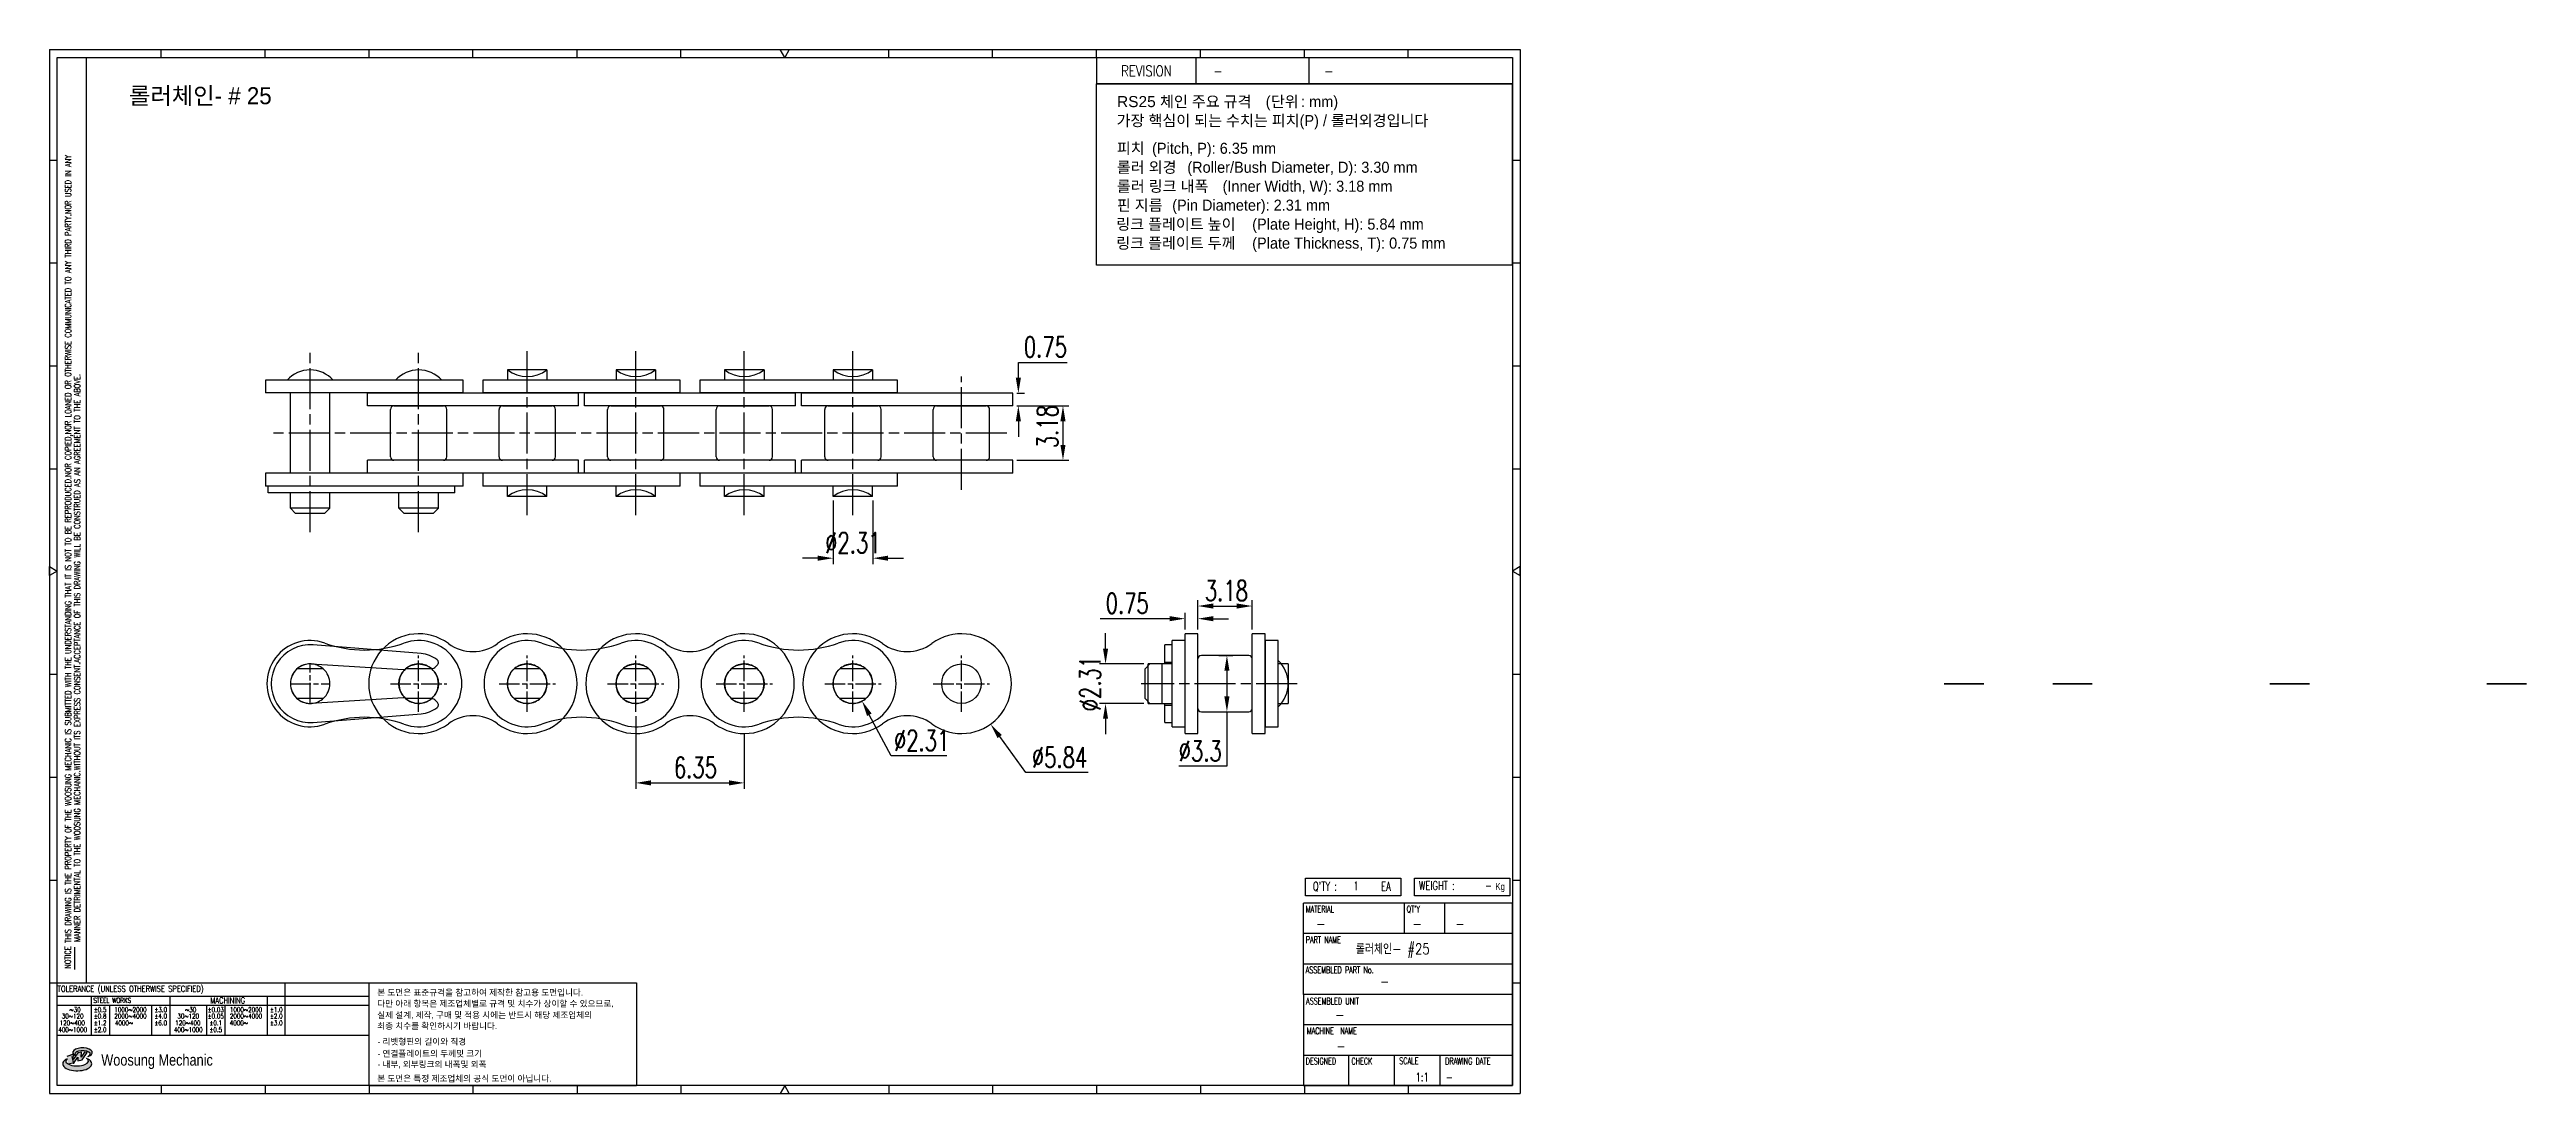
# Model space of a CAD drawing. Header units: millimetres. Extents: x 24045 to 24190, y 34 to 95.
import ezdxf
from ezdxf.enums import TextEntityAlignment as Align

# ---------------------------------------------------------------- set-up
doc = ezdxf.new("R2010")
doc.units = ezdxf.units.MM
doc.linetypes.add('AM_ISO08W050', pattern=[18, 12, -1.5, 3, -1.5])
doc.layers.get('Defpoints').update_dxf_attribs({"color": 80})
doc.layers.add('CL1', color=140, linetype='AM_ISO08W050', lineweight=25)
for name, color, linetype in [('S-DIM', 7, 'Continuous'), ('TITLE', 7, 'Continuous'), ('도면레이아웃', 7, 'Continuous')]:
    doc.layers.add(name, color=color, linetype=linetype)
doc.styles.add('HAN', font='ROMANS.shx', dxfattribs={"width": 0.7, "bigfont": 'whgtxt.shx'})
doc.styles.add('HKD_ST2', font='romans.shx', dxfattribs={"width": 0.7, "height": 4, "bigfont": '@extfont2.shx'})
doc.styles.add('HSG', font='SIMPLEX.shx', dxfattribs={"width": 0.7, "bigfont": 'HSG.shx'})
doc.styles.add('MtXpl_', font='Gulim.ttf')
doc.styles.add('SLDTEXTSTYLE4', font='arial.ttf', dxfattribs={"width": 0.8})
doc.styles.get("Standard").update_dxf_attribs({"font": 'arial.ttf'})
doc.dimstyles.new('APP0.5', dxfattribs={"dimscale": 0.5, "dimtxt": 2.4, "dimasz": 1.8, "dimexe": 0.7, "dimexo": 0.5, "dimgap": 0.6, "dimtad": 1, "dimtoh": 1, "dimrnd": 0.01, "dimzin": 9, "dimdsep": 46, "dimtxsty": 'HSG', "dimcen": 0, "dimclrd": 1, "dimclre": 1, "dimclrt": 256, "dimazin": 2, "dimtp": 1, "dimtm": 1, "dimtfac": 0.5, "dimtofl": 0, "dimtmove": 0, "dimatfit": 3, "dimfxl": 0, "dimtvp": 1, "dimtolj": 2, "dimlwd": -1, "dimlwe": -1, "dimarcsym": 0})

# ---------------------------------------------------------------- blocks, each defined once
blk = doc.blocks.new('MAST')
at = {"layer": '도면레이아웃'}
h = blk.add_hatch(color=10, dxfattribs=at)
h.paths.add_polyline_path([(1.54, 35.18), (1.55, 34.97), (1.78, 35.03), (2.05, 35.42), (1.91, 35.45), (1.73, 35.17), (1.74, 35.44), (1.55, 35.41), (1.29, 35.04), (1.3, 35.33), (0.94, 35.21), (1.03, 34.8), (1.34, 34.88)])
edge = h.paths.add_edge_path()
edge.add_ellipse((1.8, 35.42), major_axis=(-0.53, 0), ratio=0.487785, start_angle=122.3607, end_angle=403.3957)
edge.add_line((1.41, 35.24), (1.42, 35.26))
edge.add_ellipse((1.8, 35.34), major_axis=(-0.423, 0), ratio=0.444396, start_angle=131.5898, end_angle=386.1941, ccw=False)
edge = h.paths.add_edge_path()
edge.add_ellipse((1.51, 34.81), major_axis=(-0.793, 0), ratio=0.480113, start_angle=314.6763, end_angle=590.8521)
edge.add_ellipse((1.5, 34.96), major_axis=(-0.62, 0), ratio=0.43311, start_angle=331.7024, end_angle=574.4249, ccw=False)
at = {"color": 140}
for p, q in [((0, 90.12), (80.15, 90.12)), ((0, 90.12), (0, 33.19)), ((57.07, 89.69), (57.07, 88.25)), ((62.47, 89.69), (62.47, 88.25)), ((68.64, 89.69), (68.64, 88.25)), ((80.15, 90.12), (80.15, 33.19)), ((79.73, 88.25), (57.07, 88.25)), ((68.45, 43.96), (68.45, 44.94)), ((68.45, 44.94), (73.65, 44.94)), ((73.65, 44.94), (73.65, 43.96)), ((74.39, 43.96), (74.39, 44.94)), ((74.39, 44.94), (79.6, 44.94)), ((79.6, 44.94), (79.6, 43.96)), ((68.34, 38.59), (68.34, 43.56)), ((79.73, 43.56), (68.34, 43.56)), ((73.65, 43.96), (68.45, 43.96)), ((73.83, 43.56), (73.83, 41.91)), ((79.6, 43.96), (74.39, 43.96)), ((76.04, 43.56), (76.04, 41.91)), ((79.73, 38.59), (79.73, 43.56)), ((79.73, 41.91), (68.34, 41.91)), ((79.73, 40.25), (68.34, 40.25)), ((68.34, 38.59), (68.34, 33.62)), ((79.73, 38.59), (68.34, 38.59)), ((79.73, 33.62), (79.73, 38.59)), ((79.73, 36.93), (68.34, 36.93)), ((79.73, 35.27), (68.34, 35.27)), ((70.82, 33.62), (70.82, 35.27)), ((73.31, 33.62), (73.31, 35.27)), ((75.8, 33.62), (75.8, 35.27)), ((0, 33.19), (80.15, 33.19)), ((68.34, 33.62), (79.73, 33.62))]:
    blk.add_line(p, q, dxfattribs=at)
at = {"color": 2}
for p, q in [((2.02, 39.22), (2.02, 89.69)), ((0.42, 39.22), (17.42, 39.22)), ((12.82, 39.22), (12.82, 36.38)), ((17.42, 33.62), (17.42, 39.22)), ((0.42, 38.49), (17.42, 38.49)), ((0.42, 38.01), (17.42, 38.01)), ((2.26, 38.49), (2.26, 36.38)), ((3.26, 38.01), (3.26, 36.38)), ((5.56, 38.01), (5.56, 36.38)), ((6.56, 38.5), (6.56, 36.38)), ((8.56, 38.01), (8.56, 36.38)), ((9.56, 38.03), (9.56, 36.38)), ((11.86, 38.49), (11.86, 36.38)), ((0.42, 36.38), (17.42, 36.38))]:
    blk.add_line(p, q, dxfattribs=at)
for p, q in [((6.09, 89.69), (6.09, 90.12)), ((11.75, 89.69), (11.75, 90.12)), ((17.42, 89.69), (17.42, 90.12)), ((23.08, 89.69), (23.08, 90.12)), ((28.75, 89.69), (28.75, 90.12)), ((34.41, 89.69), (34.41, 90.12)), ((45.74, 89.69), (45.74, 90.12)), ((51.4, 89.69), (51.4, 90.12)), ((57.07, 89.69), (57.07, 90.12)), ((62.73, 89.69), (62.73, 90.12)), ((68.4, 89.69), (68.4, 90.12)), ((74.06, 89.69), (74.06, 90.12)), ((0, 84.09), (0.42, 84.09)), ((79.73, 84.09), (80.15, 84.09)), ((0, 78.48), (0.42, 78.48)), ((79.73, 78.48), (80.15, 78.48)), ((0, 72.87), (0.42, 72.87)), ((79.73, 72.87), (80.15, 72.87)), ((0, 67.26), (0.42, 67.26)), ((79.73, 67.26), (80.15, 67.26)), ((0, 56.05), (0.42, 56.05)), ((79.73, 56.05), (80.15, 56.05)), ((0, 50.44), (0.42, 50.44)), ((79.73, 50.44), (80.15, 50.44)), ((0, 44.83), (0.42, 44.83)), ((79.73, 44.83), (80.15, 44.83)), ((1.38, 39.95), (1.38, 41.17)), ((0, 39.22), (0.42, 39.22)), ((79.73, 39.22), (80.15, 39.22)), ((6.09, 33.62), (6.09, 33.19)), ((11.75, 33.62), (11.75, 33.19)), ((17.42, 33.62), (17.42, 33.19)), ((23.08, 33.62), (23.08, 33.19)), ((28.75, 33.62), (28.75, 33.19)), ((34.41, 33.62), (34.41, 33.19)), ((45.74, 33.62), (45.74, 33.19)), ((51.4, 33.62), (51.4, 33.19)), ((57.07, 33.62), (57.07, 33.19)), ((62.73, 33.62), (62.73, 33.19)), ((68.4, 33.62), (68.4, 33.19)), ((74.06, 33.62), (74.06, 33.19))]:
    blk.add_line(p, q)
at = {"color": 140}
blk.add_lwpolyline([(0.42, 89.69), (79.73, 89.69), (79.73, 33.62), (0.42, 33.62)], close=True, dxfattribs=at)
for points in [[(40.08, 89.69), (39.83, 90.12), (40.32, 90.12)], [(0.42, 61.68), (0, 61.43), (0, 61.92)], [(79.73, 61.68), (80.15, 61.43), (80.15, 61.92)], [(40.08, 33.62), (39.83, 33.19), (40.32, 33.19)]]:
    blk.add_lwpolyline(points, close=True)
at = {"layer": '도면레이아웃'}
for p, q in [((1.3, 35.33), (0.94, 35.21)), ((1.22, 35.21), (1.31, 34.8)), ((1.22, 35.21), (1.22, 35.21)), ((1.55, 35.41), (1.29, 35.04)), ((1.29, 35.04), (1.3, 35.33)), ((1.34, 34.88), (1.54, 35.18)), ((1.42, 35.26), (1.41, 35.24)), ((1.54, 35.18), (1.55, 34.97)), ((1.74, 35.44), (1.55, 35.41)), ((1.91, 35.45), (1.73, 35.17)), ((1.73, 35.17), (1.74, 35.44)), ((1.78, 35.03), (2.05, 35.42)), ((2.05, 35.42), (1.91, 35.45)), ((1.03, 34.8), (1.34, 34.88)), ((1.55, 34.97), (1.78, 35.03))]:
    blk.add_line(p, q, dxfattribs=at)
for centre, major_axis, ratio, start_param, end_param in [((1.51, 34.81), (-0.793, 0), 0.480113, 5.492138, 10.312315), ((1.5, 34.96), (-0.62, 0), 0.43311, 5.789299, 10.025607), ((1.8, 35.42), (-0.53, 0), 0.487785, 2.135596, 7.040584), ((1.8, 35.34), (-0.423, 0), 0.444396, 2.296675, 6.740358)]:
    blk.add_ellipse(centre, major_axis=major_axis, ratio=ratio, start_param=start_param, end_param=end_param, dxfattribs=at)
for s, height, style, width, p in [('REVISION', 0.581, 'HAN', 0.8, (58.41, 88.66)), ('-', 0.581, 'HAN', 0.8, (63.43, 88.66)), ('-', 0.581, 'HAN', 0.8, (69.47, 88.66)), ("Q'TY : ", 0.475, 'HKD_ST2', 0.7, (68.86, 44.25)), ('1', 0.475, 'HKD_ST2', 0.7, (71.07, 44.27)), ('EA', 0.475, 'HKD_ST2', 0.7, (72.58, 44.25)), ('WEIGHT : ', 0.475, 'HKD_ST2', 0.7, (74.65, 44.29)), ('-', 0.581, 'HAN', 0.8, (69.03, 42.16)), ('-', 0.581, 'HAN', 0.8, (74.29, 42.16)), ('-', 0.581, 'HAN', 0.8, (76.62, 42.16)), ('-', 0.581, 'HAN', 0.8, (72.51, 39.01)), ('-', 0.581, 'HAN', 0.8, (70.07, 37.19)), ('-', 0.581, 'HAN', 0.8, (70.13, 35.48)), ('1:1', 0.475, 'HKD_ST2', 0.7, (74.46, 33.85)), ('-', 0.475, 'HKD_ST2', 0.7, (76.11, 33.84))]:
    blk.add_text(s, height=height, dxfattribs=dict(style=style, width=width)).set_placement(p)
at = {"color": 6, "style": 'HKD_ST2', "width": 0.7}
for s, p in [(' THIS DRAWING IS THE PROPERTY OF THE WOOSUNG MECHANIC IS SUBMITTED WITH THE UNDERSTANDING THAT IT IS NOT TO BE REPRODUCED.NOR COPIED,NOR LOANED OR OTHERWISE COMMUNICATED TO ANY THIRD PARTY.NOR USED IN ANY', (1.17, 41.22)), ('MANNER DETRIMENTAL TO THE WOOSUNG MECHANIC.WITHOUT ITS EXPRESS CONSENT.ACCEPTANCE OF THIS DRAWING WILL BE CONSTRUED AS AN AGREEMENT TO THE ABOVE.', (1.67, 41.45))]:
    blk.add_text(s, height=0.32627, rotation=90, dxfattribs=at).set_placement(p)
at = {"color": 254, "style": 'HKD_ST2', "width": 0.7}
for s, height, p in [('MATERIAL', 0.365, (68.47, 43.43)), ("QT'Y", 0.365, (73.97, 43.43)), ('PART NAME', 0.365, (68.47, 41.76)), ('ASSEMBLED PART No.', 0.3651, (68.47, 40.11)), ('ASSEMBLED UNIT', 0.3651, (68.49, 38.41)), ('MACHINE  NAME', 0.3651, (68.53, 36.79)), ('DESIGNED', 0.365, (68.47, 35.14)), ('CHECK', 0.365, (70.96, 35.14)), ('SCALE', 0.365, (73.57, 35.15)), ('DRAWING DATE', 0.3651, (76.07, 35.14))]:
    blk.add_text(s, height=height, dxfattribs=at).set_placement(p, align=Align.TOP_LEFT)
at = {"style": 'HKD_ST2', "width": 0.7}
blk.add_text('-', height=0.475, dxfattribs=at).set_placement((78.61, 44.29), align=Align.RIGHT)
blk.add_text('NOTICE', height=0.326, rotation=90, dxfattribs=at).set_placement((1.16, 39.99))
blk.add_text('TOLERANCE (UNLESS OTHERWISE SPECIFIED)', height=0.3263, dxfattribs=at).set_placement((4.42, 38.9), align=Align.MIDDLE_CENTER)
at = {"color": 4, "style": 'HKD_ST2', "width": 0.7}
for s, p in [('%%12630', (1.39, 37.76)), ('1000%%1262000', (4.41, 37.76)), ('%%12630', (7.69, 37.76)), ('1000%%1262000', (10.71, 37.76)), ('400%%1261000', (1.26, 36.67)), ('120%%126400', (1.24, 37.04)), ('30%%126120', (1.26, 37.41)), ('4000%%126', (4.06, 37.04)), ('2000%%1264000', (4.41, 37.41)), ('400%%1261000', (7.56, 36.67)), ('120%%126400', (7.54, 37.04)), ('30%%126120', (7.56, 37.41)), ('4000%%126', (10.32, 37.04)), ('2000%%1264000', (10.71, 37.41))]:
    blk.add_text(s, height=0.261, dxfattribs=at).set_placement(p, align=Align.MIDDLE_CENTER)
for s, height, p in [('%%P0.5', 0.261, (2.76, 37.76)), ('STEEL WORKS', 0.261, (3.42, 38.27)), ('%%P3.0', 0.261, (6.06, 37.76)), ('%%P0.03', 0.261, (9.06, 37.76)), ('MACHINING', 0.326, (9.71, 38.27)), ('%%P1.0', 0.261, (12.36, 37.76)), ('%%P0.8', 0.261, (2.76, 37.41)), ('%%P1.2', 0.261, (2.76, 37.04)), ('%%P2.0', 0.261, (2.76, 36.67)), ('%%P4.0', 0.261, (6.06, 37.41)), ('%%P6.0', 0.261, (6.06, 37.04)), ('%%P0.05', 0.261, (9.06, 37.41)), ('%%P0.1', 0.261, (9.06, 37.04)), ('%%P0.5', 0.261, (9.06, 36.67)), ('%%P2.0', 0.261, (12.36, 37.41)), ('%%P3.0', 0.261, (12.36, 37.04))]:
    blk.add_text(s, height=height, dxfattribs=at).set_placement(p, align=Align.MIDDLE)
at = {"color": 1, "style": 'SLDTEXTSTYLE4', "width": 0.8}
blk.add_text('Woosung Mechanic', height=0.6196, dxfattribs=at).set_placement((2.82, 34.71))
at = {"layer": 'TITLE', "width": 0.8}
blk.add_text('Kg', height=0.379, dxfattribs=at).set_placement((78.81, 44.29))
blk = doc.blocks.new('*D5')
at = {"layer": 'Defpoints', "color": 0, "transparency": 16777216}
for p in [(24101.76, 73.81), (24101.76, 70.63), (24104.7, 70.63)]:
    blk.add_point(p, dxfattribs=at)
at = {"layer": 'S-DIM', "color": 1, "transparency": 16777216}
for p, q in [((24102.01, 73.81), (24105.05, 73.81)), ((24104.7, 72.91), (24104.7, 71.53)), ((24102.01, 70.63), (24105.05, 70.63))]:
    blk.add_line(p, q, dxfattribs=at)
for points in [[(24104.55, 72.91), (24104.85, 72.91), (24104.7, 73.81)], [(24104.55, 71.53), (24104.85, 71.53), (24104.7, 70.63)]]:
    blk.add_solid(points, dxfattribs=at)
at = {"layer": 'S-DIM', "transparency": 16777216, "insert": (24103.8, 72.6), "char_height": 1.2, "attachment_point": 5, "rotation": 90, "style": 'HSG'}
blk.add_mtext('\\A2;3.18', dxfattribs=at)
blk = doc.blocks.new('*D6')
at = {"layer": 'Defpoints', "color": 0, "transparency": 16777216}
for p in [(24101.76, 74.56), (24101.76, 73.81), (24102.09, 73.81)]:
    blk.add_point(p, dxfattribs=at)
at = {"layer": 'S-DIM', "color": 1, "transparency": 16777216}
for p, q in [((24102.09, 75.46), (24102.09, 76.36)), ((24102.09, 76.36), (24104.95, 76.36)), ((24102.01, 74.56), (24102.44, 74.56)), ((24102.01, 73.81), (24102.44, 73.81)), ((24102.09, 72.91), (24102.09, 72.01))]:
    blk.add_line(p, q, dxfattribs=at)
for points in [[(24101.94, 75.46), (24102.24, 75.46), (24102.09, 74.56)], [(24101.94, 72.91), (24102.24, 72.91), (24102.09, 73.81)]]:
    blk.add_solid(points, dxfattribs=at)
at = {"layer": 'S-DIM', "transparency": 16777216, "insert": (24103.67, 77.26), "char_height": 1.2, "attachment_point": 5, "style": 'HSG'}
blk.add_mtext('\\A2;0.75', dxfattribs=at)
blk = doc.blocks.new('*D7')
at = {"layer": 'Defpoints', "color": 0, "transparency": 16777216}
for p in [(24091.26, 68.52), (24093.57, 68.52), (24093.57, 64.9)]:
    blk.add_point(p, dxfattribs=at)
at = {"layer": 'S-DIM', "color": 1, "transparency": 16777216}
for p, q in [((24091.26, 68.27), (24091.26, 64.55)), ((24093.57, 68.27), (24093.57, 64.55)), ((24090.36, 64.9), (24089.46, 64.9)), ((24094.47, 64.9), (24095.37, 64.9))]:
    blk.add_line(p, q, dxfattribs=at)
for points in [[(24090.36, 65.05), (24090.36, 64.75), (24091.26, 64.9)], [(24094.47, 65.05), (24094.47, 64.75), (24093.57, 64.9)]]:
    blk.add_solid(points, dxfattribs=at)
at = {"layer": 'S-DIM', "transparency": 16777216, "insert": (24092.41, 65.8), "char_height": 1.2, "attachment_point": 5, "style": 'HSG'}
blk.add_mtext('\\A2;%%c2.31', dxfattribs=at)
blk = doc.blocks.new('*D24')
at = {"layer": 'Defpoints', "color": 0, "transparency": 16777216}
for p in [(24097.05, 59.92), (24100.47, 55.19)]:
    blk.add_point(p, dxfattribs=at)
at = {"layer": 'S-DIM', "color": 1, "transparency": 16777216}
for p, q in [((24102.52, 52.35), (24101, 54.46)), ((24106.18, 52.35), (24102.52, 52.35))]:
    blk.add_line(p, q, dxfattribs=at)
blk.add_solid([(24101.12, 54.55), (24100.87, 54.37), (24100.47, 55.19)], dxfattribs=at)
at = {"layer": 'S-DIM', "transparency": 16777216, "insert": (24104.5, 53.25), "char_height": 1.2, "attachment_point": 5, "style": 'HSG'}
blk.add_mtext('\\A2;∅5.84', dxfattribs=at)
blk = doc.blocks.new('*D25')
at = {"layer": 'Defpoints', "color": 0, "transparency": 16777216}
for p in [(24091.87, 58.58), (24092.95, 56.54)]:
    blk.add_point(p, dxfattribs=at)
at = {"layer": 'S-DIM', "color": 1, "transparency": 16777216}
for p, q in [((24094.65, 53.33), (24093.37, 55.74)), ((24097.91, 53.33), (24094.65, 53.33))]:
    blk.add_line(p, q, dxfattribs=at)
blk.add_solid([(24093.51, 55.81), (24093.24, 55.67), (24092.95, 56.54)], dxfattribs=at)
at = {"layer": 'S-DIM', "transparency": 16777216, "insert": (24096.43, 54.23), "char_height": 1.2, "attachment_point": 5, "style": 'HSG'}
blk.add_mtext('\\A2;∅2.31', dxfattribs=at)
blk = doc.blocks.new('*D23')
at = {"layer": 'Defpoints', "color": 0, "transparency": 16777216}
for p in [(24079.71, 55.91), (24086.06, 54.91), (24086.06, 51.75)]:
    blk.add_point(p, dxfattribs=at)
at = {"layer": 'S-DIM', "color": 1, "transparency": 16777216}
for p, q in [((24079.71, 55.66), (24079.71, 51.4)), ((24086.06, 54.66), (24086.06, 51.4)), ((24080.61, 51.75), (24085.16, 51.75))]:
    blk.add_line(p, q, dxfattribs=at)
for points in [[(24080.61, 51.9), (24080.61, 51.6), (24079.71, 51.75)], [(24085.16, 51.9), (24085.16, 51.6), (24086.06, 51.75)]]:
    blk.add_solid(points, dxfattribs=at)
at = {"layer": 'S-DIM', "transparency": 16777216, "insert": (24083.2, 52.65), "char_height": 1.2, "attachment_point": 5, "style": 'HSG'}
blk.add_mtext('\\A2;6.35', dxfattribs=at)
blk = doc.blocks.new('*D11')
at = {"layer": 'Defpoints', "color": 0, "transparency": 16777216}
for p in [(24115.77, 62.1), (24112.59, 60.48), (24115.77, 60.48)]:
    blk.add_point(p, dxfattribs=at)
at = {"layer": 'S-DIM', "color": 1, "transparency": 16777216}
for p, q in [((24112.59, 60.73), (24112.59, 62.45)), ((24115.77, 60.73), (24115.77, 62.45)), ((24113.49, 62.1), (24114.87, 62.1))]:
    blk.add_line(p, q, dxfattribs=at)
for points in [[(24113.49, 62.25), (24113.49, 61.95), (24112.59, 62.1)], [(24114.87, 62.25), (24114.87, 61.95), (24115.77, 62.1)]]:
    blk.add_solid(points, dxfattribs=at)
at = {"layer": 'S-DIM', "transparency": 16777216, "insert": (24114.26, 63), "char_height": 1.2, "attachment_point": 5, "style": 'HSG'}
blk.add_mtext('\\A2;3.18', dxfattribs=at)
blk = doc.blocks.new('*D12')
at = {"layer": 'Defpoints', "color": 0, "transparency": 16777216}
for p in [(24112.59, 61.36), (24111.84, 60.48), (24112.59, 60.48)]:
    blk.add_point(p, dxfattribs=at)
at = {"layer": 'S-DIM', "color": 1, "transparency": 16777216}
for p, q in [((24110.94, 61.36), (24106.88, 61.36)), ((24111.84, 60.73), (24111.84, 61.71)), ((24112.59, 60.73), (24112.59, 61.71)), ((24113.49, 61.36), (24114.39, 61.36))]:
    blk.add_line(p, q, dxfattribs=at)
for points in [[(24110.94, 61.51), (24110.94, 61.21), (24111.84, 61.36)], [(24113.49, 61.51), (24113.49, 61.21), (24112.59, 61.36)]]:
    blk.add_solid(points, dxfattribs=at)
at = {"layer": 'S-DIM', "transparency": 16777216, "insert": (24108.46, 62.26), "char_height": 1.2, "attachment_point": 5, "style": 'HSG'}
blk.add_mtext('\\A2;0.75', dxfattribs=at)
blk = doc.blocks.new('*D13')
at = {"layer": 'Defpoints', "color": 0, "transparency": 16777216}
for p in [(24109.68, 58.71), (24107.19, 56.4), (24109.68, 56.4)]:
    blk.add_point(p, dxfattribs=at)
at = {"layer": 'S-DIM', "color": 1, "transparency": 16777216}
for p, q in [((24107.19, 59.61), (24107.19, 60.51)), ((24109.43, 58.71), (24106.84, 58.71)), ((24109.43, 56.4), (24106.84, 56.4)), ((24107.19, 55.5), (24107.19, 54.6))]:
    blk.add_line(p, q, dxfattribs=at)
for points in [[(24107.04, 59.61), (24107.34, 59.61), (24107.19, 58.71)], [(24107.04, 55.5), (24107.34, 55.5), (24107.19, 56.4)]]:
    blk.add_solid(points, dxfattribs=at)
at = {"layer": 'S-DIM', "transparency": 16777216, "insert": (24106.29, 57.56), "char_height": 1.2, "attachment_point": 5, "rotation": 90, "style": 'HSG'}
blk.add_mtext('\\A2;%%c2.31', dxfattribs=at)
blk = doc.blocks.new('*D14')
at = {"layer": 'Defpoints', "color": 0, "transparency": 16777216}
for p in [(24113.56, 59.21), (24113.56, 55.91), (24114.29, 55.91)]:
    blk.add_point(p, dxfattribs=at)
at = {"layer": 'S-DIM', "color": 1, "transparency": 16777216}
for p, q in [((24113.81, 59.21), (24114.64, 59.21)), ((24114.29, 58.31), (24114.29, 56.81)), ((24113.81, 55.91), (24114.64, 55.91)), ((24114.29, 55.91), (24114.29, 52.72)), ((24114.29, 52.72), (24111.47, 52.72))]:
    blk.add_line(p, q, dxfattribs=at)
for points in [[(24114.14, 58.31), (24114.44, 58.31), (24114.29, 59.21)], [(24114.14, 56.81), (24114.44, 56.81), (24114.29, 55.91)]]:
    blk.add_solid(points, dxfattribs=at)
at = {"layer": 'S-DIM', "transparency": 16777216, "insert": (24112.73, 53.62), "char_height": 1.2, "attachment_point": 5, "style": 'HSG'}
blk.add_mtext('\\A2;%%c3.3', dxfattribs=at)

msp = doc.modelspace()

# ---------------------------------------------------------------- linework, layer by layer
at = {"color": 7}
for p, q in [((24074.516, 75.919), (24072.206, 75.919)), ((24072.206, 75.919), (24072.206, 75.319)), ((24074.516, 75.919), (24074.516, 75.319)), ((24080.866, 75.919), (24078.556, 75.919)), ((24078.556, 75.919), (24078.556, 75.319)), ((24080.866, 75.919), (24080.866, 75.319)), ((24087.216, 75.919), (24084.906, 75.919)), ((24084.906, 75.919), (24084.906, 75.319)), ((24087.216, 75.919), (24087.216, 75.319)), ((24093.566, 75.919), (24091.256, 75.919)), ((24091.256, 75.919), (24091.256, 75.319)), ((24093.566, 75.919), (24093.566, 75.319)), ((24069.611, 75.319), (24058.061, 75.319)), ((24058.061, 75.319), (24058.061, 74.569)), ((24069.611, 74.569), (24058.061, 74.569)), ((24059.506, 69.879), (24059.506, 74.559)), ((24061.816, 69.879), (24061.816, 74.559)), ((24076.361, 74.559), (24064.011, 74.559)), ((24064.011, 73.809), (24064.011, 74.559)), ((24069.611, 74.569), (24069.611, 75.319)), ((24082.311, 75.319), (24070.761, 75.319)), ((24070.761, 75.319), (24070.761, 74.569)), ((24082.311, 74.569), (24070.761, 74.569)), ((24076.361, 73.809), (24076.361, 74.559)), ((24089.061, 74.559), (24076.711, 74.559)), ((24076.711, 73.809), (24076.711, 74.559)), ((24082.311, 74.569), (24082.311, 75.319)), ((24083.461, 75.319), (24083.461, 74.569)), ((24095.011, 75.319), (24083.461, 75.319)), ((24095.011, 74.569), (24083.461, 74.569)), ((24089.061, 73.809), (24089.061, 74.559)), ((24101.761, 74.559), (24089.411, 74.559)), ((24089.411, 73.809), (24089.411, 74.559)), ((24095.011, 74.569), (24095.011, 75.319)), ((24101.761, 73.809), (24101.761, 74.559)), ((24076.361, 73.809), (24064.011, 73.809)), ((24065.361, 70.829), (24065.361, 73.609)), ((24065.561, 73.809), (24068.461, 73.809)), ((24068.661, 70.829), (24068.661, 73.609)), ((24071.711, 70.829), (24071.711, 73.609)), ((24071.911, 73.809), (24074.811, 73.809)), ((24075.011, 70.829), (24075.011, 73.609)), ((24089.061, 73.809), (24076.711, 73.809)), ((24078.061, 70.829), (24078.061, 73.609)), ((24078.261, 73.809), (24081.161, 73.809)), ((24081.361, 70.829), (24081.361, 73.609)), ((24084.411, 70.829), (24084.411, 73.609)), ((24084.611, 73.809), (24087.511, 73.809)), ((24087.711, 70.829), (24087.711, 73.609)), ((24101.761, 73.809), (24089.411, 73.809)), ((24090.761, 70.829), (24090.761, 73.609)), ((24090.961, 73.809), (24093.861, 73.809)), ((24094.061, 70.829), (24094.061, 73.609)), ((24097.111, 70.829), (24097.111, 73.609)), ((24097.311, 73.809), (24100.211, 73.809)), ((24100.411, 70.829), (24100.411, 73.609)), ((24069.611, 69.869), (24058.061, 69.869)), ((24058.061, 69.869), (24058.061, 69.119)), ((24076.361, 70.629), (24064.011, 70.629)), ((24064.011, 69.879), (24064.011, 70.629)), ((24076.361, 69.879), (24064.011, 69.879)), ((24069.611, 69.119), (24069.611, 69.869)), ((24082.311, 69.869), (24070.761, 69.869)), ((24070.761, 69.869), (24070.761, 69.119)), ((24076.361, 69.879), (24076.361, 70.629)), ((24089.061, 70.629), (24076.711, 70.629)), ((24076.711, 69.879), (24076.711, 70.629)), ((24089.061, 69.879), (24076.711, 69.879)), ((24082.311, 69.119), (24082.311, 69.869)), ((24095.011, 69.869), (24083.461, 69.869)), ((24083.461, 69.869), (24083.461, 69.119)), ((24089.061, 69.879), (24089.061, 70.629)), ((24101.761, 70.629), (24089.411, 70.629)), ((24089.411, 69.879), (24089.411, 70.629)), ((24101.761, 69.879), (24089.411, 69.879)), ((24095.011, 69.119), (24095.011, 69.869)), ((24101.761, 69.879), (24101.761, 70.629)), ((24069.611, 69.119), (24058.061, 69.119)), ((24058.211, 68.719), (24058.211, 69.119)), ((24069.132, 68.719), (24058.211, 68.719)), ((24059.506, 67.824), (24059.506, 68.719)), ((24061.816, 67.824), (24061.816, 68.719)), ((24065.856, 67.824), (24065.856, 68.719)), ((24068.166, 67.824), (24068.166, 68.719)), ((24069.132, 68.719), (24069.132, 69.119)), ((24082.311, 69.119), (24070.761, 69.119)), ((24072.206, 68.519), (24072.206, 69.119)), ((24074.516, 68.519), (24072.206, 68.519)), ((24074.516, 68.519), (24074.516, 69.119)), ((24078.556, 68.519), (24078.556, 69.119)), ((24080.866, 68.519), (24078.556, 68.519)), ((24080.866, 68.519), (24080.866, 69.119)), ((24095.011, 69.119), (24083.461, 69.119)), ((24084.906, 68.519), (24084.906, 69.119)), ((24087.216, 68.519), (24084.906, 68.519)), ((24087.216, 68.519), (24087.216, 69.119)), ((24091.256, 68.519), (24091.256, 69.119)), ((24093.566, 68.519), (24091.256, 68.519)), ((24093.566, 68.519), (24093.566, 69.119)), ((24059.506, 67.824), (24059.811, 67.519)), ((24061.816, 67.824), (24059.506, 67.824)), ((24061.511, 67.519), (24059.811, 67.519)), ((24061.816, 67.824), (24061.511, 67.519)), ((24065.856, 67.824), (24066.161, 67.519)), ((24068.166, 67.824), (24065.856, 67.824)), ((24067.861, 67.519), (24066.161, 67.519)), ((24068.166, 67.824), (24067.861, 67.519))]:
    msp.add_line(p, q, dxfattribs=at)
for p, q in [((24067.151, 59.319), (24060.841, 59.822)), ((24111.08, 59.83), (24110.664, 59.83)), ((24110.664, 58.712), (24110.664, 59.83)), ((24111.83, 60.082), (24111.08, 60.082)), ((24111.08, 55.032), (24111.08, 60.082)), ((24111.83, 60.082), (24111.83, 55.032)), ((24112.59, 60.477), (24111.84, 60.477)), ((24111.84, 54.637), (24111.84, 60.477)), ((24112.59, 54.637), (24112.59, 60.477)), ((24116.52, 60.477), (24115.77, 60.477)), ((24115.77, 54.637), (24115.77, 60.477)), ((24116.52, 54.637), (24116.52, 60.477)), ((24117.28, 60.082), (24116.53, 60.082)), ((24116.53, 60.082), (24116.53, 55.032)), ((24117.28, 55.032), (24117.28, 60.082)), ((24059.94, 58.46), (24059.897, 58.423)), ((24061.425, 58.423), (24059.897, 58.423)), ((24060.022, 58.519), (24059.94, 58.46)), ((24060.108, 58.571), (24060.022, 58.519)), ((24060.198, 58.615), (24060.108, 58.571)), ((24060.292, 58.652), (24060.198, 58.615)), ((24060.389, 58.68), (24060.292, 58.652)), ((24060.488, 58.699), (24060.389, 58.68)), ((24060.588, 58.71), (24060.488, 58.699)), ((24060.689, 58.712), (24060.588, 58.71)), ((24060.79, 58.705), (24060.689, 58.712)), ((24060.732, 58.71), (24066.108, 58.379)), ((24060.889, 58.689), (24060.79, 58.705)), ((24060.987, 58.665), (24060.889, 58.689)), ((24061.082, 58.632), (24060.987, 58.665)), ((24061.174, 58.591), (24061.082, 58.632)), ((24061.263, 58.543), (24061.174, 58.591)), ((24061.346, 58.487), (24061.263, 58.543)), ((24061.425, 58.423), (24061.346, 58.487)), ((24066.29, 58.46), (24066.247, 58.423)), ((24067.775, 58.423), (24066.247, 58.423)), ((24066.372, 58.519), (24066.29, 58.46)), ((24066.458, 58.571), (24066.372, 58.519)), ((24066.548, 58.615), (24066.458, 58.571)), ((24066.642, 58.652), (24066.548, 58.615)), ((24066.739, 58.68), (24066.642, 58.652)), ((24066.838, 58.699), (24066.739, 58.68)), ((24066.938, 58.71), (24066.838, 58.699)), ((24067.039, 58.712), (24066.938, 58.71)), ((24067.14, 58.705), (24067.039, 58.712)), ((24067.239, 58.689), (24067.14, 58.705)), ((24067.337, 58.665), (24067.239, 58.689)), ((24067.432, 58.632), (24067.337, 58.665)), ((24067.524, 58.591), (24067.432, 58.632)), ((24067.613, 58.543), (24067.524, 58.591)), ((24067.696, 58.487), (24067.613, 58.543)), ((24067.775, 58.423), (24067.696, 58.487)), ((24068.11, 58.656), (24067.958, 58.505)), ((24072.64, 58.46), (24072.597, 58.423)), ((24074.125, 58.423), (24072.597, 58.423)), ((24072.722, 58.519), (24072.64, 58.46)), ((24072.808, 58.571), (24072.722, 58.519)), ((24072.898, 58.615), (24072.808, 58.571)), ((24072.992, 58.652), (24072.898, 58.615)), ((24073.089, 58.68), (24072.992, 58.652)), ((24073.188, 58.699), (24073.089, 58.68)), ((24073.288, 58.71), (24073.188, 58.699)), ((24073.389, 58.712), (24073.288, 58.71)), ((24073.49, 58.705), (24073.389, 58.712)), ((24073.589, 58.689), (24073.49, 58.705)), ((24073.687, 58.665), (24073.589, 58.689)), ((24073.782, 58.632), (24073.687, 58.665)), ((24073.874, 58.591), (24073.782, 58.632)), ((24073.963, 58.543), (24073.874, 58.591)), ((24074.046, 58.487), (24073.963, 58.543)), ((24074.125, 58.423), (24074.046, 58.487)), ((24078.99, 58.46), (24078.947, 58.423)), ((24080.475, 58.423), (24078.947, 58.423)), ((24079.072, 58.519), (24078.99, 58.46)), ((24079.158, 58.571), (24079.072, 58.519)), ((24079.248, 58.615), (24079.158, 58.571)), ((24079.342, 58.652), (24079.248, 58.615)), ((24079.439, 58.68), (24079.342, 58.652)), ((24079.538, 58.699), (24079.439, 58.68)), ((24079.638, 58.71), (24079.538, 58.699)), ((24079.739, 58.712), (24079.638, 58.71)), ((24079.84, 58.705), (24079.739, 58.712)), ((24079.939, 58.689), (24079.84, 58.705)), ((24080.037, 58.665), (24079.939, 58.689)), ((24080.132, 58.632), (24080.037, 58.665)), ((24080.224, 58.591), (24080.132, 58.632)), ((24080.313, 58.543), (24080.224, 58.591)), ((24080.396, 58.487), (24080.313, 58.543)), ((24080.475, 58.423), (24080.396, 58.487)), ((24085.34, 58.46), (24085.297, 58.423)), ((24086.825, 58.423), (24085.297, 58.423)), ((24085.422, 58.519), (24085.34, 58.46)), ((24085.508, 58.571), (24085.422, 58.519)), ((24085.598, 58.615), (24085.508, 58.571)), ((24085.692, 58.652), (24085.598, 58.615)), ((24085.789, 58.68), (24085.692, 58.652)), ((24085.888, 58.699), (24085.789, 58.68)), ((24085.988, 58.71), (24085.888, 58.699)), ((24086.089, 58.712), (24085.988, 58.71)), ((24086.19, 58.705), (24086.089, 58.712)), ((24086.289, 58.689), (24086.19, 58.705)), ((24086.387, 58.665), (24086.289, 58.689)), ((24086.482, 58.632), (24086.387, 58.665)), ((24086.574, 58.591), (24086.482, 58.632)), ((24086.663, 58.543), (24086.574, 58.591)), ((24086.746, 58.487), (24086.663, 58.543)), ((24086.825, 58.423), (24086.746, 58.487)), ((24091.69, 58.46), (24091.647, 58.423)), ((24093.175, 58.423), (24091.647, 58.423)), ((24091.772, 58.519), (24091.69, 58.46)), ((24091.858, 58.571), (24091.772, 58.519)), ((24091.948, 58.615), (24091.858, 58.571)), ((24092.042, 58.652), (24091.948, 58.615)), ((24092.139, 58.68), (24092.042, 58.652)), ((24092.238, 58.699), (24092.139, 58.68)), ((24092.338, 58.71), (24092.238, 58.699)), ((24092.439, 58.712), (24092.338, 58.71)), ((24092.54, 58.705), (24092.439, 58.712)), ((24092.639, 58.689), (24092.54, 58.705)), ((24092.737, 58.665), (24092.639, 58.689)), ((24092.832, 58.632), (24092.737, 58.665)), ((24092.924, 58.591), (24092.832, 58.632)), ((24093.013, 58.543), (24092.924, 58.591)), ((24093.096, 58.487), (24093.013, 58.543)), ((24093.175, 58.423), (24093.096, 58.487)), ((24109.78, 58.712), (24109.48, 58.412)), ((24109.48, 58.412), (24109.48, 56.702)), ((24109.68, 56.402), (24109.68, 58.712)), ((24110.547, 58.712), (24109.68, 58.712)), ((24110.48, 58.712), (24110.48, 56.402)), ((24111.08, 58.712), (24110.547, 58.712)), ((24110.664, 58.807), (24111.08, 58.807)), ((24115.566, 59.207), (24112.795, 59.207)), ((24117.88, 58.712), (24117.28, 58.712)), ((24117.88, 58.712), (24117.88, 56.402)), ((24061.425, 56.691), (24059.897, 56.691)), ((24059.897, 56.691), (24059.975, 56.627)), ((24059.975, 56.627), (24060.059, 56.571)), ((24060.059, 56.571), (24060.147, 56.523)), ((24060.147, 56.523), (24060.239, 56.482)), ((24066.108, 56.735), (24060.732, 56.404)), ((24061.123, 56.499), (24061.213, 56.543)), ((24061.213, 56.543), (24061.3, 56.595)), ((24061.3, 56.595), (24061.381, 56.654)), ((24061.381, 56.654), (24061.425, 56.691)), ((24067.775, 56.691), (24066.247, 56.691)), ((24066.247, 56.691), (24066.325, 56.627)), ((24066.325, 56.627), (24066.409, 56.571)), ((24066.409, 56.571), (24066.497, 56.523)), ((24066.497, 56.523), (24066.589, 56.482)), ((24067.473, 56.499), (24067.563, 56.543)), ((24067.563, 56.543), (24067.65, 56.595)), ((24067.65, 56.595), (24067.731, 56.654)), ((24067.731, 56.654), (24067.775, 56.691)), ((24068.11, 56.458), (24067.958, 56.609)), ((24074.125, 56.691), (24072.597, 56.691)), ((24072.597, 56.691), (24072.675, 56.627)), ((24072.675, 56.627), (24072.759, 56.571)), ((24072.759, 56.571), (24072.847, 56.523)), ((24072.847, 56.523), (24072.939, 56.482)), ((24073.823, 56.499), (24073.913, 56.543)), ((24073.913, 56.543), (24074, 56.595)), ((24074, 56.595), (24074.081, 56.654)), ((24074.081, 56.654), (24074.125, 56.691)), ((24080.475, 56.691), (24078.947, 56.691)), ((24078.947, 56.691), (24079.025, 56.627)), ((24079.025, 56.627), (24079.109, 56.571)), ((24079.109, 56.571), (24079.197, 56.523)), ((24079.197, 56.523), (24079.289, 56.482)), ((24080.173, 56.499), (24080.263, 56.543)), ((24080.263, 56.543), (24080.35, 56.595)), ((24080.35, 56.595), (24080.431, 56.654)), ((24080.431, 56.654), (24080.475, 56.691)), ((24086.825, 56.691), (24085.297, 56.691)), ((24085.297, 56.691), (24085.375, 56.627)), ((24085.375, 56.627), (24085.459, 56.571)), ((24085.459, 56.571), (24085.547, 56.523)), ((24085.547, 56.523), (24085.639, 56.482)), ((24086.523, 56.499), (24086.613, 56.543)), ((24086.613, 56.543), (24086.7, 56.595)), ((24086.7, 56.595), (24086.781, 56.654)), ((24086.781, 56.654), (24086.825, 56.691)), ((24093.175, 56.691), (24091.647, 56.691)), ((24091.647, 56.691), (24091.725, 56.627)), ((24091.725, 56.627), (24091.809, 56.571)), ((24091.809, 56.571), (24091.897, 56.523)), ((24091.897, 56.523), (24091.989, 56.482)), ((24092.873, 56.499), (24092.963, 56.543)), ((24092.963, 56.543), (24093.05, 56.595)), ((24093.05, 56.595), (24093.131, 56.654)), ((24093.131, 56.654), (24093.175, 56.691)), ((24109.78, 56.402), (24109.48, 56.702)), ((24060.239, 56.482), (24060.334, 56.449)), ((24060.334, 56.449), (24060.432, 56.425)), ((24060.432, 56.425), (24060.532, 56.409)), ((24060.532, 56.409), (24060.632, 56.402)), ((24060.632, 56.402), (24060.733, 56.404)), ((24060.733, 56.404), (24060.833, 56.415)), ((24060.833, 56.415), (24060.932, 56.434)), ((24060.841, 55.292), (24067.151, 55.795)), ((24060.932, 56.434), (24061.029, 56.462)), ((24061.029, 56.462), (24061.123, 56.499)), ((24066.589, 56.482), (24066.684, 56.449)), ((24066.684, 56.449), (24066.782, 56.425)), ((24066.782, 56.425), (24066.882, 56.409)), ((24066.882, 56.409), (24066.982, 56.402)), ((24066.982, 56.402), (24067.083, 56.404)), ((24067.083, 56.404), (24067.183, 56.415)), ((24067.183, 56.415), (24067.282, 56.434)), ((24067.282, 56.434), (24067.379, 56.462)), ((24067.379, 56.462), (24067.473, 56.499)), ((24072.939, 56.482), (24073.034, 56.449)), ((24073.034, 56.449), (24073.132, 56.425)), ((24073.132, 56.425), (24073.232, 56.409)), ((24073.232, 56.409), (24073.332, 56.402)), ((24073.332, 56.402), (24073.433, 56.404)), ((24073.433, 56.404), (24073.533, 56.415)), ((24073.533, 56.415), (24073.632, 56.434)), ((24073.632, 56.434), (24073.729, 56.462)), ((24073.729, 56.462), (24073.823, 56.499)), ((24079.289, 56.482), (24079.384, 56.449)), ((24079.384, 56.449), (24079.482, 56.425)), ((24079.482, 56.425), (24079.582, 56.409)), ((24079.582, 56.409), (24079.682, 56.402)), ((24079.682, 56.402), (24079.783, 56.404)), ((24079.783, 56.404), (24079.883, 56.415)), ((24079.883, 56.415), (24079.982, 56.434)), ((24079.982, 56.434), (24080.079, 56.462)), ((24080.079, 56.462), (24080.173, 56.499)), ((24085.639, 56.482), (24085.734, 56.449)), ((24085.734, 56.449), (24085.832, 56.425)), ((24085.832, 56.425), (24085.932, 56.409)), ((24085.932, 56.409), (24086.032, 56.402)), ((24086.032, 56.402), (24086.133, 56.404)), ((24086.133, 56.404), (24086.233, 56.415)), ((24086.233, 56.415), (24086.332, 56.434)), ((24086.332, 56.434), (24086.429, 56.462)), ((24086.429, 56.462), (24086.523, 56.499)), ((24091.989, 56.482), (24092.084, 56.449)), ((24092.084, 56.449), (24092.182, 56.425)), ((24092.182, 56.425), (24092.282, 56.409)), ((24092.282, 56.409), (24092.382, 56.402)), ((24092.382, 56.402), (24092.483, 56.404)), ((24092.483, 56.404), (24092.583, 56.415)), ((24092.583, 56.415), (24092.682, 56.434)), ((24092.682, 56.434), (24092.779, 56.462)), ((24092.779, 56.462), (24092.873, 56.499)), ((24109.68, 56.402), (24110.547, 56.402)), ((24110.547, 56.402), (24111.08, 56.402)), ((24110.664, 55.285), (24110.664, 56.402)), ((24110.664, 56.307), (24111.08, 56.307)), ((24110.664, 55.285), (24111.08, 55.285)), ((24112.795, 55.907), (24115.566, 55.907)), ((24117.28, 56.402), (24117.88, 56.402)), ((24111.08, 55.032), (24111.83, 55.032)), ((24111.84, 54.637), (24112.59, 54.637)), ((24115.77, 54.637), (24116.52, 54.637)), ((24116.53, 55.032), (24117.28, 55.032))]:
    msp.add_line(p, q)
at = {"color": 140}
msp.add_lwpolyline([(24106.665, 92.659), (24130.981, 92.659), (24130.981, 82.047), (24106.665, 82.047)], close=True, dxfattribs=at)
at = {"color": 1}
msp.add_lwpolyline([(24064.112, 40.048), (24079.759, 40.048), (24079.759, 34.03), (24064.112, 34.03)], close=True, dxfattribs=at)
for centre in [(24067.011, 57.557), (24073.361, 57.557), (24079.711, 57.557), (24086.061, 57.557), (24092.411, 57.557), (24098.761, 57.557)]:
    msp.add_circle(centre, 1.155)
at = {"color": 254, "extrusion": (0, -1, 6.12323e-17)}
for centre in [(24157.403, 0, -57.557), (24163.753, 0, -57.557), (24176.453, 0, -57.557), (24189.153, 0, -57.557)]:
    msp.add_circle(centre, 1.155, dxfattribs=at)
at = {"color": 7}
for centre, radius, start, end in [((24060.661, 74.1), 1.819, 42.07502, 137.92498), ((24067.011, 74.1), 1.819, 42.07502, 137.92498), ((24073.361, 77.469), 1.933, 233.30762, 306.69238), ((24079.711, 77.469), 1.933, 233.30762, 306.69238), ((24086.061, 77.469), 1.933, 233.30762, 306.69238), ((24092.411, 77.469), 1.933, 233.30762, 306.69238), ((24065.561, 73.609), 0.2, 90, 180), ((24068.461, 73.609), 0.2, 0, 90), ((24071.911, 73.609), 0.2, 90, 180), ((24074.811, 73.609), 0.2, 0, 90), ((24078.261, 73.609), 0.2, 90, 180), ((24081.161, 73.609), 0.2, 0, 90), ((24084.611, 73.609), 0.2, 90, 180), ((24087.511, 73.609), 0.2, 0, 90), ((24090.961, 73.609), 0.2, 90, 180), ((24093.861, 73.609), 0.2, 0, 90), ((24097.311, 73.609), 0.2, 90, 180), ((24100.211, 73.609), 0.2, 0, 90), ((24065.561, 70.829), 0.2, 180, 270), ((24068.461, 70.829), 0.2, 270, 0), ((24071.911, 70.829), 0.2, 180, 270), ((24074.811, 70.829), 0.2, 270, 0), ((24078.261, 70.829), 0.2, 180, 270), ((24081.161, 70.829), 0.2, 270, 0), ((24084.611, 70.829), 0.2, 180, 270), ((24087.511, 70.829), 0.2, 270, 0), ((24090.961, 70.829), 0.2, 180, 270), ((24093.861, 70.829), 0.2, 270, 0), ((24097.311, 70.829), 0.2, 180, 270), ((24100.211, 70.829), 0.2, 270, 0), ((24073.361, 66.969), 1.933, 53.30762, 126.69238), ((24079.711, 66.969), 1.933, 53.30762, 126.69238), ((24086.061, 66.969), 1.933, 53.30762, 126.69238), ((24092.411, 66.969), 1.933, 53.30762, 126.69238), ((24116.062, 57.557), 1.819, 312.07502, 47.92498)]:
    msp.add_arc(centre, radius, start, end, dxfattribs=at)
for centre, radius, start, end in [((24060.661, 57.557), 2.525, 70.13258, 289.86742), ((24060.661, 57.557), 2.272, 85.43859, 274.56141), ((24063.836, 66.343), 6.817, 250.13258, 289.86742), ((24067.011, 57.557), 2.92, 53.50028, 306.49972), ((24067.011, 57.557), 2.525, 250.13258, 109.86742), ((24070.186, 61.848), 2.418, 233.50028, 306.49972), ((24073.361, 57.557), 2.525, 70.13258, 289.86742), ((24073.361, 57.557), 2.92, 233.50028, 126.49972), ((24076.536, 66.343), 6.817, 250.13258, 289.86742), ((24079.711, 57.557), 2.92, 53.50028, 306.49972), ((24079.711, 57.557), 2.525, 250.13258, 109.86742), ((24082.886, 61.848), 2.418, 233.50028, 306.49972), ((24086.061, 57.557), 2.525, 70.13258, 289.86742), ((24086.061, 57.557), 2.92, 233.50028, 126.49972), ((24089.236, 66.343), 6.817, 250.13258, 289.86742), ((24092.411, 57.557), 2.92, 53.50028, 306.49972), ((24092.411, 57.557), 2.525, 250.13258, 109.86742), ((24095.586, 61.848), 2.418, 233.50028, 306.49972), ((24098.761, 57.557), 2.92, 233.50028, 126.49972), ((24060.661, 57.557), 1.155, 86.4789, 273.5211), ((24060.661, 57.557), 1.155, 131.40962, 228.59038), ((24060.661, 57.557), 1.155, 311.40962, 48.59038), ((24067.011, 57.557), 1.155, 131.40962, 228.59038), ((24066.121, 58.579), 0.2, 266.4789, 311.06612), ((24067.011, 57.557), 1.155, 53.48795, 131.06612), ((24067.011, 57.557), 1.768, 52.33045, 85.43859), ((24067.817, 58.646), 0.2, 233.48795, 315), ((24067.011, 57.557), 1.155, 311.40962, 48.59038), ((24067.969, 58.798), 0.2, 315, 52.33045), ((24073.361, 57.557), 1.155, 131.40962, 228.59038), ((24073.361, 57.557), 1.155, 311.40962, 48.59038), ((24079.711, 57.557), 1.155, 131.40962, 228.59038), ((24079.711, 57.557), 1.155, 311.40962, 48.59038), ((24086.061, 57.557), 1.155, 131.40962, 228.59038), ((24086.061, 57.557), 1.155, 311.40962, 48.59038), ((24092.411, 57.557), 1.155, 131.40962, 228.59038), ((24092.411, 57.557), 1.155, 311.40962, 48.59038), ((24112.795, 59.002), 0.205, 90, 180), ((24115.566, 59.002), 0.205, 0, 90), ((24066.121, 56.535), 0.2, 48.93388, 93.5211), ((24067.011, 57.557), 1.155, 228.93388, 306.51205), ((24067.817, 56.468), 0.2, 45, 126.51205), ((24063.836, 48.771), 6.817, 70.13258, 109.86742), ((24067.011, 57.557), 1.767, 274.56141, 307.66955), ((24067.969, 56.316), 0.2, 307.66955, 45), ((24070.186, 53.266), 2.418, 53.50028, 126.49972), ((24076.536, 48.771), 6.817, 70.13258, 109.86742), ((24082.886, 53.266), 2.418, 53.50028, 126.49972), ((24089.236, 48.771), 6.817, 70.13258, 109.86742), ((24095.586, 53.266), 2.418, 53.50028, 126.49972), ((24112.795, 56.112), 0.205, 180, 270), ((24115.566, 56.112), 0.205, 270, 0)]:
    msp.add_arc(centre, radius, start, end)
at = {"layer": 'CL1', "ltscale": 0.2}
for p, q in [((24060.661, 66.419), (24060.661, 76.994)), ((24067.011, 66.419), (24067.011, 76.994)), ((24073.361, 67.419), (24073.361, 77.019)), ((24079.711, 67.419), (24079.711, 77.019)), ((24086.061, 67.419), (24086.061, 77.019)), ((24092.411, 67.419), (24092.411, 77.019)), ((24098.761, 68.904), (24098.761, 75.534)), ((24101.411, 72.219), (24058.516, 72.219)), ((24118.395, 57.557), (24109.265, 57.557))]:
    msp.add_line(p, q, dxfattribs=at)
at = {"layer": 'CL1', "ltscale": 0.1}
for p, q in [((24060.661, 56.402), (24060.661, 58.712)), ((24067.011, 55.907), (24067.011, 59.207)), ((24073.361, 55.907), (24073.361, 59.207)), ((24079.711, 55.907), (24079.711, 59.207)), ((24086.061, 55.907), (24086.061, 59.207)), ((24092.411, 55.907), (24092.411, 59.207)), ((24098.761, 55.907), (24098.761, 59.207)), ((24059.506, 57.557), (24061.816, 57.557)), ((24065.361, 57.557), (24068.661, 57.557)), ((24071.711, 57.557), (24075.011, 57.557)), ((24078.061, 57.557), (24081.361, 57.557)), ((24084.411, 57.557), (24087.711, 57.557)), ((24090.761, 57.557), (24094.061, 57.557)), ((24097.111, 57.557), (24100.411, 57.557))]:
    msp.add_line(p, q, dxfattribs=at)

# ---------------------------------------------------------------- block references
at = {"color": 140, "xscale": 1.073210975826007, "yscale": 1.073210975826007, "zscale": 1.073210975826007}
msp.add_blockref('MAST', (24045.419, -2.047), dxfattribs=at)

# ---------------------------------------------------------------- texts
at = {"color": 254, "style": 'MtXpl_'}
msp.add_text('롤러체인- # 25', height=0.9979, dxfattribs=at).set_placement((24050.066, 91.466))
at = {"color": 140}
msp.add_text('RS25 ', height=0.648, dxfattribs=at).set_placement((24107.861, 91.298))
at = {"color": 140, "style": 'MtXpl_'}
for s, p in [('체인 주요 규격 ', (24110.377, 91.298)), ('(', (24116.561, 91.298)), ('단위', (24116.862, 91.298)), (': mm)', (24118.63, 91.298)), ('가장 핵심이 되는 수치는 피치(P) / 롤러외경입니다', (24107.841, 90.187)), ('피치 ', (24107.852, 88.564)), ('(Pitch, P): 6.35 mm  ', (24109.913, 88.564)), ('롤러 외경 ', (24107.851, 87.454)), ('롤러 링크 내폭 ', (24107.853, 86.345)), ('(Roller/Bush Diameter, D): 3.30 mm', (24111.974, 87.454)), ('(Inner Width, W): 3.18 mm', (24114.037, 86.345)), ('핀 지름 ', (24107.852, 85.236)), ('(Pin Diameter): 2.31 mm', (24111.091, 85.236)), ('링크 플레이트 높이 ', (24107.817, 84.125)), ('(Plate Height, H): 5.84 mm', (24115.769, 84.125)), ('링크 플레이트 두께 ', (24107.817, 83.015)), ('(Plate Thickness, T): 0.75 mm', (24115.769, 83.015))]:
    msp.add_text(s, height=0.648, dxfattribs=at).set_placement(p)
at = {"style": 'HAN', "width": 0.8}
msp.add_text('롤러체인- #25', height=0.6231, dxfattribs=at).set_placement((24121.839, 41.724))
at = {"color": 1, "style": 'MtXpl_'}
for s, p in [('본 도면은 표준규격을 참고하여 제작한 참고용 도면입니다.', (24064.587, 39.302)), ('실제 설계, 제작, 구매 및 적용 시에는 반드시 해당 제조업체의 ', (24064.587, 37.985)), ('최종 치수를 확인하시기 바랍니다. ', (24064.587, 37.35)), ('다만 아래 항목은 제조업체별로 규격 및 치수가 상이할 수 있으므로,', (24064.587, 38.654)), ('- 리벳형핀의 길이와 직경', (24064.607, 36.432)), ('- 연결플레이트의 두께및 크기', (24064.607, 35.726)), ('- 내부, 외부링크의 내폭및 외폭', (24064.607, 35.098)), ('본 도면은 특정 제조업체의 공식 도면이 아닙니다.', (24064.587, 34.269))]:
    msp.add_text(s, height=0.36, dxfattribs=at).set_placement(p)

# ---------------------------------------------------------------- dimensions: what is measured, and where the dimension line sits
at = {"layer": 'S-DIM'}
for base, p1, p2, picture, middle in [((24102.088, 73.809), (24101.761, 74.559), (24101.761, 73.809), '*D6', (24103.668, 76.359)), ((24104.697, 70.629), (24101.761, 73.809), (24101.761, 70.629), '*D5', (24104.697, 72.604))]:
    dim = msp.add_linear_dim(base=base, p1=p1, p2=p2, angle=90, dimstyle='APP0.5', dxfattribs=at)
    dim.commit()
    dim.dimension.update_dxf_attribs({"geometry": picture, "text_midpoint": middle, "dimtype": 128})
dim = msp.add_linear_dim(base=(24093.566, 64.902), p1=(24091.256, 68.519), p2=(24093.566, 68.519), text='%%c<>', dimstyle='APP0.5', dxfattribs=at)
dim.commit()
dim.dimension.update_dxf_attribs({"geometry": '*D7', "text_midpoint": (24092.411, 64.902), "dimtype": 128})
for base, p1, p2, picture, middle, dimtype in [((24115.77, 62.099), (24112.59, 60.477), (24115.77, 60.477), '*D11', (24114.264, 62.099), 128), ((24112.59, 61.365), (24111.84, 60.477), (24112.59, 60.477), '*D12', (24108.46, 61.365), 128), ((24086.061, 51.749), (24079.711, 55.907), (24086.061, 54.906), '*D23', (24083.203, 51.749), 160)]:
    dim = msp.add_linear_dim(base=base, p1=p1, p2=p2, dimstyle='APP0.5', dxfattribs=at)
    dim.commit()
    dim.dimension.update_dxf_attribs({"geometry": picture, "text_midpoint": middle, "dimtype": dimtype})
for p1, p2, picture, middle in [((24097.052, 59.925), (24100.47, 55.189), '*D24', (24104.497, 52.353)), ((24091.87, 58.578), (24092.952, 56.536), '*D25', (24096.432, 53.327))]:
    dim = msp.add_diameter_dim_2p(p1=p1, p2=p2, dimstyle='APP0.5', dxfattribs=at)
    dim.commit()
    dim.dimension.update_dxf_attribs({"geometry": picture, "text_midpoint": middle, "dimtype": 163})
for base, p1, p2, picture, middle in [((24107.187, 56.402), (24109.68, 58.712), (24109.68, 56.402), '*D13', (24107.187, 57.557)), ((24114.287, 55.907), (24113.557, 59.207), (24113.557, 55.907), '*D14', (24112.727, 52.724))]:
    dim = msp.add_linear_dim(base=base, p1=p1, p2=p2, angle=90, text='%%c<>', dimstyle='APP0.5', dxfattribs=at)
    dim.commit()
    dim.dimension.update_dxf_attribs({"geometry": picture, "text_midpoint": middle, "dimtype": 128})

doc.saveas('drawing.dxf')
